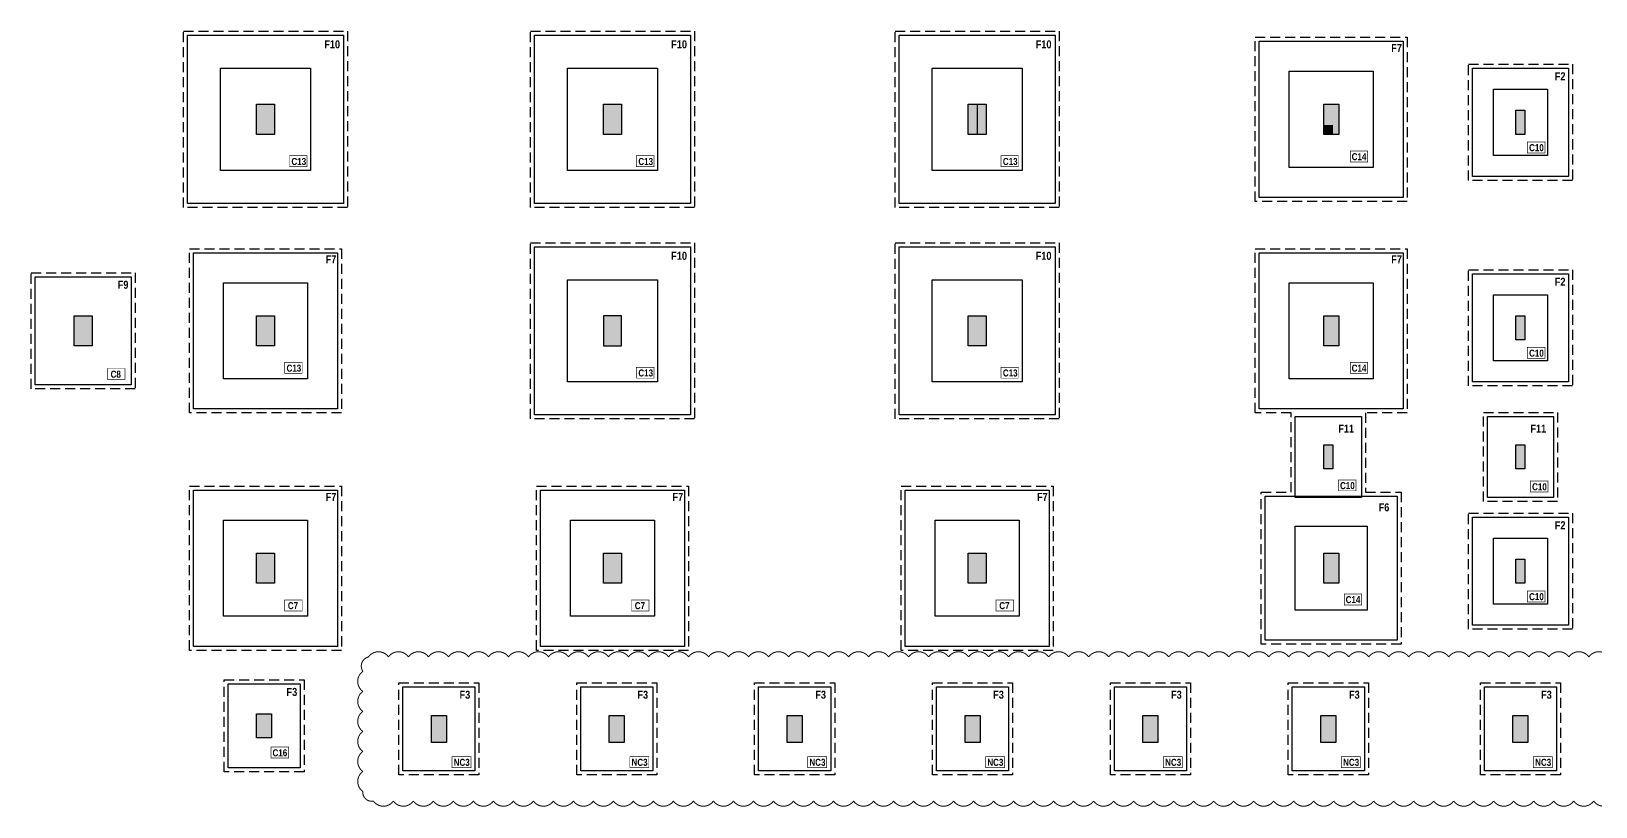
# Model space of a CAD drawing. Header units: millimetres. Extents: x 149548 to 2403857, y -1677380 to -1015873.
# Drawn here: x 2204719 to 2243817, y -1624697 to -1605319 of the extents above; entities that cross this region are included whole.
import ezdxf
from ezdxf.enums import TextEntityAlignment as Align

# ---------------------------------------------------------------- set-up
doc = ezdxf.new("R2010")
doc.units = ezdxf.units.MM
doc.header["$MEASUREMENT"] = 0
doc.linetypes.add('HIDDEN', pattern=[0.375, 0.25, -0.125])
for name, color, linetype in [('F10', 72, 'Continuous'), ('F11', 220, 'Continuous'), ('F2', 30, 'Continuous'), ('F3', 50, 'Continuous'), ('F6', 140, 'Continuous'), ('F7', 160, 'Continuous'), ('F9', 200, 'Continuous'), ('Footing_#_ST', 1, 'Continuous'), ('Pcc_ST', 6, 'Continuous'), ('Revision Mark', 7, 'Continuous'), ('STR.COLUMN', 1, 'Continuous')]:
    doc.layers.add(name, color=color, linetype=linetype)
doc.styles.add('G2-TEXT', font='ARIALNB.TTF', dxfattribs={"height": 2.5})
doc.styles.add('G3-TEXT', font='ARIALNB.TTF', dxfattribs={"height": 3})

# ---------------------------------------------------------------- blocks, each defined once
blk = doc.blocks.new('Latest_Column')
at = {"layer": 'STR.COLUMN', "transparency": 33554687}
h = blk.add_hatch(color=256, dxfattribs=at)
h.dxf.hatch_style = 1
h.paths.add_polyline_path([(1269672, -1270763), (1269672, -1270013), (1270122, -1270013), (1270122, -1270763)])
h = blk.add_hatch(color=256, dxfattribs=at)
h.dxf.hatch_style = 1
h.paths.add_polyline_path([(1278342, -1270763), (1278792, -1270763), (1278792, -1270013), (1278342, -1270013)])
h = blk.add_hatch(color=256, dxfattribs=at)
h.dxf.hatch_style = 1
h.paths.add_polyline_path([(1287452, -1270763), (1287452, -1270013), (1287682, -1270013), (1287682, -1270763)])
h = blk.add_hatch(color=256, dxfattribs=at)
h.dxf.hatch_style = 1
h.paths.add_polyline_path([(1287452, -1270763), (1287902, -1270763), (1287902, -1270013), (1287452, -1270013)])
h = blk.add_hatch(color=256, dxfattribs=at)
h.dxf.hatch_style = 1
h.paths.add_polyline_path([(1296342, -1270013), (1296717, -1270013), (1296717, -1270763), (1296342, -1270763)])
h = blk.add_hatch(color=256, dxfattribs=at)
h.dxf.hatch_style = 1
h.paths.add_polyline_path([(1301142, -1270163), (1301142, -1270763), (1301372, -1270763), (1301372, -1270163)])
h = blk.add_hatch(color=256, dxfattribs=at)
h.dxf.hatch_style = 1
h.paths.add_polyline_path([(1296457, -1270533), (1296342, -1270533), (1296342, -1270648), (1296457, -1270648)])
h = blk.add_hatch(color=256, dxfattribs=at)
h.dxf.hatch_style = 1
h.paths.add_polyline_path([(1296457, -1270648), (1296342, -1270648), (1296342, -1270763), (1296457, -1270763)], flags=17)
h = blk.add_hatch(color=256, dxfattribs=at)
h.dxf.hatch_style = 1
h.paths.add_polyline_path([(1296457, -1270648), (1296342, -1270648), (1296342, -1270763), (1296457, -1270763)], flags=17)
h = blk.add_hatch(color=256, dxfattribs=at)
h.dxf.hatch_style = 1
h.paths.add_polyline_path([(1296457, -1270533), (1296572, -1270533), (1296572, -1270648), (1296457, -1270648)])
h = blk.add_hatch(color=256, dxfattribs=at)
h.dxf.hatch_style = 1
h.paths.add_polyline_path([(1296572, -1270648), (1296457, -1270648), (1296457, -1270763), (1296572, -1270763)])
h = blk.add_hatch(color=3, dxfattribs=at)
h.dxf.hatch_style = 1
h.paths.add_polyline_path([(1265116, -1276048), (1265566, -1276048), (1265566, -1275298), (1265116, -1275298)])
h = blk.add_hatch(color=256, dxfattribs=at)
h.dxf.hatch_style = 1
h.paths.add_polyline_path([(1269672, -1276048), (1270122, -1276048), (1270122, -1275298), (1269672, -1275298)])
h = blk.add_hatch(color=256, dxfattribs=at)
h.dxf.hatch_style = 1
h.paths.add_polyline_path([(1278342, -1276048), (1278792, -1276048), (1278792, -1275298), (1278342, -1275298)])
h = blk.add_hatch(color=256, dxfattribs=at)
h.dxf.hatch_style = 1
h.paths.add_polyline_path([(1287452, -1276048), (1287902, -1276048), (1287902, -1275298), (1287452, -1275298)])
h = blk.add_hatch(color=256, dxfattribs=at)
h.dxf.hatch_style = 1
h.paths.add_polyline_path([(1296342, -1276048), (1296717, -1276048), (1296717, -1275298), (1296342, -1275298)])
h = blk.add_hatch(color=256, dxfattribs=at)
h.dxf.hatch_style = 1
h.paths.add_polyline_path([(1301142, -1275298), (1301142, -1275898), (1301372, -1275898), (1301372, -1275298)])
h = blk.add_hatch(color=256, dxfattribs=at)
h.dxf.hatch_style = 1
h.paths.add_polyline_path([(1296342, -1278525), (1296342, -1279125), (1296572, -1279125), (1296572, -1278525)])
h = blk.add_hatch(color=256, dxfattribs=at)
h.dxf.hatch_style = 1
h.paths.add_polyline_path([(1301142, -1278525), (1301142, -1279125), (1301372, -1279125), (1301372, -1278525)])
h = blk.add_hatch(color=256, dxfattribs=at)
h.dxf.hatch_style = 1
h.paths.add_polyline_path([(1269672, -1281983), (1270122, -1281983), (1270122, -1281233), (1269672, -1281233)])
h = blk.add_hatch(color=256, dxfattribs=at)
h.dxf.hatch_style = 1
h.paths.add_polyline_path([(1278342, -1281983), (1278792, -1281983), (1278792, -1281233), (1278342, -1281233), (1278342, -1281753)])
h = blk.add_hatch(color=256, dxfattribs=at)
h.dxf.hatch_style = 1
h.paths.add_polyline_path([(1287452, -1281983), (1287902, -1281983), (1287902, -1281233), (1287452, -1281233)])
h = blk.add_hatch(color=256, dxfattribs=at)
h.dxf.hatch_style = 1
h.paths.add_polyline_path([(1296342, -1281983), (1296717, -1281983), (1296717, -1281233), (1296342, -1281233)])
h = blk.add_hatch(color=256, dxfattribs=at)
h.dxf.hatch_style = 1
h.paths.add_polyline_path([(1301142, -1281383), (1301142, -1281983), (1301372, -1281983), (1301372, -1281383)])
at = {"layer": 'STR.COLUMN'}
h = blk.add_hatch(color=3, dxfattribs=at)
h.dxf.hatch_style = 1
h.paths.add_polyline_path([(1269672, -1285248), (1270047, -1285248), (1270047, -1285848), (1269672, -1285848)])
h = blk.add_hatch(color=3, dxfattribs=at)
h.dxf.hatch_style = 1
h.paths.add_polyline_path([(1274041, -1285285), (1274416, -1285285), (1274416, -1285960), (1274041, -1285960)])
h = blk.add_hatch(color=3, dxfattribs=at)
h.dxf.hatch_style = 1
h.paths.add_polyline_path([(1278487, -1285285), (1278862, -1285285), (1278862, -1285960), (1278487, -1285960)])
h = blk.add_hatch(color=3, dxfattribs=at)
h.dxf.hatch_style = 1
h.paths.add_polyline_path([(1282932, -1285285), (1283307, -1285285), (1283307, -1285960), (1282932, -1285960)])
h = blk.add_hatch(color=3, dxfattribs=at)
h.dxf.hatch_style = 1
h.paths.add_polyline_path([(1287378, -1285285), (1287753, -1285285), (1287753, -1285960), (1287378, -1285960)])
h = blk.add_hatch(color=3, dxfattribs=at)
h.dxf.hatch_style = 1
h.paths.add_polyline_path([(1291823, -1285285), (1292198, -1285285), (1292198, -1285960), (1291823, -1285960)])
h = blk.add_hatch(color=3, dxfattribs=at)
h.dxf.hatch_style = 1
h.paths.add_polyline_path([(1296270, -1285285), (1296645, -1285285), (1296645, -1285960), (1296270, -1285960)])
h = blk.add_hatch(color=3, dxfattribs=at)
h.dxf.hatch_style = 1
h.paths.add_polyline_path([(1301070, -1285285), (1301445, -1285285), (1301445, -1285960), (1301070, -1285960)])
at = {"layer": 'STR.COLUMN', "color": 5}
for points in [[(1269672, -1270013), (1270122, -1270013), (1270122, -1270763), (1269672, -1270763), (1269672, -1270013)], [(1278342, -1270013), (1278792, -1270013), (1278792, -1270763), (1278342, -1270763), (1278342, -1270013)], [(1287452, -1270013), (1287682, -1270013), (1287682, -1270763), (1287452, -1270763), (1287452, -1270013)], [(1287452, -1270013), (1287902, -1270013), (1287902, -1270763), (1287452, -1270763), (1287452, -1270013)], [(1296342, -1270013), (1296717, -1270013), (1296717, -1270763), (1296342, -1270763), (1296342, -1270013)], [(1301142, -1270163), (1301372, -1270163), (1301372, -1270763), (1301142, -1270763), (1301142, -1270163)], [(1265116, -1275298), (1265566, -1275298), (1265566, -1276048), (1265116, -1276048), (1265116, -1275298)], [(1269672, -1275298), (1270122, -1275298), (1270122, -1276048), (1269672, -1276048), (1269672, -1275298)], [(1287452, -1275298), (1287902, -1275298), (1287902, -1276048), (1287452, -1276048), (1287452, -1275298)], [(1296342, -1275298), (1296717, -1275298), (1296717, -1276048), (1296342, -1276048), (1296342, -1275298)], [(1301142, -1275298), (1301372, -1275298), (1301372, -1275898), (1301142, -1275898), (1301142, -1275298)], [(1296342, -1278525), (1296572, -1278525), (1296572, -1279125), (1296342, -1279125), (1296342, -1278525)], [(1301142, -1278525), (1301372, -1278525), (1301372, -1279125), (1301142, -1279125), (1301142, -1278525)], [(1296342, -1281233), (1296717, -1281233), (1296717, -1281983), (1296342, -1281983), (1296342, -1281233)], [(1301142, -1281383), (1301372, -1281383), (1301372, -1281983), (1301142, -1281983), (1301142, -1281383)], [(1269672, -1285248), (1270047, -1285248), (1270047, -1285848), (1269672, -1285848), (1269672, -1285248)]]:
    blk.add_lwpolyline(points, dxfattribs=at)
for points in [[(1278342, -1276048), (1278792, -1276048), (1278792, -1275298), (1278342, -1275298)], [(1269672, -1281233), (1270122, -1281233), (1270122, -1281983), (1269672, -1281983), (1269672, -1281233)], [(1278792, -1281233), (1278792, -1281983), (1278342, -1281983), (1278342, -1281753), (1278342, -1281753), (1278342, -1281233)], [(1287452, -1281233), (1287902, -1281233), (1287902, -1281983), (1287452, -1281983), (1287452, -1281233)], [(1274041, -1285285), (1274416, -1285285), (1274416, -1285960), (1274041, -1285960)], [(1278487, -1285285), (1278862, -1285285), (1278862, -1285960), (1278487, -1285960)], [(1282932, -1285285), (1283307, -1285285), (1283307, -1285960), (1282932, -1285960)], [(1287378, -1285285), (1287753, -1285285), (1287753, -1285960), (1287378, -1285960)], [(1291823, -1285285), (1292198, -1285285), (1292198, -1285960), (1291823, -1285960)], [(1296270, -1285285), (1296645, -1285285), (1296645, -1285960), (1296270, -1285960)], [(1301070, -1285285), (1301445, -1285285), (1301445, -1285960), (1301070, -1285960)]]:
    blk.add_lwpolyline(points, close=True, dxfattribs=at)

msp = doc.modelspace()

# ---------------------------------------------------------------- linework, layer by layer
at = {"color": 8, "const_width": 14.8, "elevation": 0}
for points in [[(2242109.3, -1608358), (2242109.3, -1608084.4), (2242548.6, -1608084.4), (2242548.6, -1608358)], [(2211172.3, -1608703), (2211172.3, -1608429.4), (2211611.6, -1608429.4), (2211611.6, -1608703)], [(2219842.3, -1608703), (2219842.3, -1608429.4), (2220281.6, -1608429.4), (2220281.6, -1608703)], [(2228952.3, -1608703), (2228952.3, -1608429.4), (2229391.6, -1608429.4), (2229391.6, -1608703)], [(2237681.8, -1608583), (2237681.8, -1608309.4), (2238121.1, -1608309.4), (2238121.1, -1608583)], [(2242109.3, -1613493), (2242109.3, -1613219.4), (2242548.6, -1613219.4), (2242548.6, -1613493)], [(2206619.7, -1614019.5), (2206619.7, -1613745.9), (2207059, -1613745.9), (2207059, -1614019.5)], [(2211049.3, -1613868), (2211049.3, -1613594.4), (2211488.6, -1613594.4), (2211488.6, -1613868)], [(2219842.3, -1613988), (2219842.3, -1613714.4), (2220281.6, -1613714.4), (2220281.6, -1613988)], [(2228952.3, -1613988), (2228952.3, -1613714.4), (2229391.6, -1613714.4), (2229391.6, -1613988)], [(2237681.8, -1613868), (2237681.8, -1613594.4), (2238121.1, -1613594.4), (2238121.1, -1613868)], [(2237384.3, -1616803), (2237384.3, -1616529.4), (2237823.6, -1616529.4), (2237823.6, -1616803)], [(2242184.3, -1616832.4), (2242184.3, -1616558.8), (2242623.6, -1616558.8), (2242623.6, -1616832.4)], [(2237531.8, -1619653), (2237531.8, -1619379.4), (2237971.1, -1619379.4), (2237971.1, -1619653)], [(2242109.3, -1619578), (2242109.3, -1619304.4), (2242548.6, -1619304.4), (2242548.6, -1619578)], [(2211049.3, -1619803), (2211049.3, -1619529.4), (2211488.6, -1619529.4), (2211488.6, -1619803)], [(2219719.3, -1619803), (2219719.3, -1619529.4), (2220158.6, -1619529.4), (2220158.6, -1619803)], [(2228829.3, -1619803), (2228829.3, -1619529.4), (2229268.6, -1619529.4), (2229268.6, -1619803)], [(2210711.8, -1623480.5), (2210711.8, -1623206.9), (2211151.1, -1623206.9), (2211151.1, -1623480.5)]]:
    msp.add_lwpolyline(points, close=True, dxfattribs=at)
at = {"color": 101, "const_width": 14.8, "elevation": 0}
for points in [[(2215232.5, -1623718.3), (2215232.5, -1623444.7), (2215707.9, -1623444.7), (2215707.9, -1623718.3)], [(2219677.7, -1623718.3), (2219677.7, -1623444.7), (2220153.1, -1623444.7), (2220153.1, -1623718.3)], [(2224122.9, -1623718.3), (2224122.9, -1623444.7), (2224598.3, -1623444.7), (2224598.3, -1623718.3)], [(2228568.9, -1623718.3), (2228568.9, -1623444.7), (2229044.3, -1623444.7), (2229044.3, -1623718.3)], [(2233013.9, -1623718.3), (2233013.9, -1623444.7), (2233489.3, -1623444.7), (2233489.3, -1623718.3)], [(2237460.8, -1623718.3), (2237460.8, -1623444.7), (2237936.2, -1623444.7), (2237936.2, -1623718.3)], [(2242260.8, -1623718.3), (2242260.8, -1623444.7), (2242736.2, -1623444.7), (2242736.2, -1623718.3)]]:
    msp.add_lwpolyline(points, close=True, dxfattribs=at)
at = {"layer": 'F10', "color": 8, "elevation": 0}
for points in [[(2208625.3, -1605418.8), (2212525.3, -1605418.8), (2212525.3, -1609618.8), (2208625.3, -1609618.8)], [(2217295.3, -1605418.8), (2221195.3, -1605418.8), (2221195.3, -1609618.8), (2217295.3, -1609618.8)], [(2226405.3, -1605418.8), (2230305.3, -1605418.8), (2230305.3, -1609618.8), (2226405.3, -1609618.8)], [(2209450.3, -1606243.8), (2211700.3, -1606243.8), (2211700.3, -1608793.8), (2209450.3, -1608793.8)], [(2218120.3, -1606243.8), (2220370.3, -1606243.8), (2220370.3, -1608793.8), (2218120.3, -1608793.8)], [(2227230.3, -1606243.8), (2229480.3, -1606243.8), (2229480.3, -1608793.8), (2227230.3, -1608793.8)], [(2217295.3, -1610703.8), (2221195.3, -1610703.8), (2221195.3, -1614903.8), (2217295.3, -1614903.8)], [(2226405.3, -1610703.8), (2230305.3, -1610703.8), (2230305.3, -1614903.8), (2226405.3, -1614903.8)], [(2218120.3, -1611528.8), (2220370.3, -1611528.8), (2220370.3, -1614078.8), (2218120.3, -1614078.8)], [(2227230.3, -1611528.8), (2229480.3, -1611528.8), (2229480.3, -1614078.8), (2227230.3, -1614078.8)]]:
    msp.add_lwpolyline(points, close=True, dxfattribs=at)
at = {"layer": 'F11', "color": 8, "elevation": 0}
for points in [[(2237960.3, -1616968.2), (2236310.3, -1616968.2), (2236310.3, -1614943.2), (2237960.3, -1614943.2)], [(2242760.3, -1616968.2), (2241110.3, -1616968.2), (2241110.3, -1614943.2), (2242760.3, -1614943.2)]]:
    msp.add_lwpolyline(points, close=True, dxfattribs=at)
at = {"layer": 'F2', "color": 8, "elevation": 0}
for points in [[(2240735.3, -1606243.8), (2243135.3, -1606243.8), (2243135.3, -1608943.8), (2240735.3, -1608943.8)], [(2241260.3, -1606768.8), (2242610.3, -1606768.8), (2242610.3, -1608418.8), (2241260.3, -1608418.8)], [(2240735.3, -1611378.8), (2243135.3, -1611378.8), (2243135.3, -1614078.8), (2240735.3, -1614078.8)], [(2241260.3, -1611903.8), (2242610.3, -1611903.8), (2242610.3, -1613553.8), (2241260.3, -1613553.8)], [(2240735.3, -1617463.8), (2243135.3, -1617463.8), (2243135.3, -1620163.8), (2240735.3, -1620163.8)], [(2241260.3, -1617988.8), (2242610.3, -1617988.8), (2242610.3, -1619638.8), (2241260.3, -1619638.8)]]:
    msp.add_lwpolyline(points, close=True, dxfattribs=at)
at = {"layer": 'F3', "color": 8, "elevation": 0}
msp.add_lwpolyline([(2209637.8, -1621628.8), (2211437.8, -1621628.8), (2211437.8, -1623728.8), (2209637.8, -1623728.8)], close=True, dxfattribs=at)
at = {"layer": 'F3', "elevation": 0}
for points in [[(2214007.1, -1621703.8), (2215807.1, -1621703.8), (2215807.1, -1623803.8), (2214007.1, -1623803.8)], [(2218452.3, -1621703.8), (2220252.3, -1621703.8), (2220252.3, -1623803.8), (2218452.3, -1623803.8)], [(2222897.4, -1621703.8), (2224697.4, -1621703.8), (2224697.4, -1623803.8), (2222897.4, -1623803.8)], [(2227343.5, -1621703.8), (2229143.5, -1621703.8), (2229143.5, -1623803.8), (2227343.5, -1623803.8)], [(2231788.5, -1621703.8), (2233588.5, -1621703.8), (2233588.5, -1623803.8), (2231788.5, -1623803.8)], [(2236235.3, -1621703.8), (2238035.3, -1621703.8), (2238035.3, -1623803.8), (2236235.3, -1623803.8)], [(2241035.3, -1621703.8), (2242835.3, -1621703.8), (2242835.3, -1623803.8), (2241035.3, -1623803.8)]]:
    msp.add_lwpolyline(points, close=True, dxfattribs=at)
at = {"layer": 'F6', "color": 8, "elevation": 0}
for points in [[(2235557.8, -1616938.8), (2238857.8, -1616938.8), (2238857.8, -1620538.8), (2235557.8, -1620538.8)], [(2236307.8, -1617688.8), (2238107.8, -1617688.8), (2238107.8, -1619788.8), (2236307.8, -1619788.8)]]:
    msp.add_lwpolyline(points, close=True, dxfattribs=at)
at = {"layer": 'F7', "color": 8, "elevation": 0}
for points in [[(2235407.8, -1605568.8), (2239007.8, -1605568.8), (2239007.8, -1609468.8), (2235407.8, -1609468.8)], [(2236157.8, -1606318.8), (2238257.8, -1606318.8), (2238257.8, -1608718.8), (2236157.8, -1608718.8)], [(2208775.3, -1610853.8), (2212375.3, -1610853.8), (2212375.3, -1614753.8), (2208775.3, -1614753.8)], [(2235407.8, -1610853.8), (2239007.8, -1610853.8), (2239007.8, -1614753.8), (2235407.8, -1614753.8)], [(2209525.3, -1611603.8), (2211625.3, -1611603.8), (2211625.3, -1614003.8), (2209525.3, -1614003.8)], [(2236157.8, -1611603.8), (2238257.8, -1611603.8), (2238257.8, -1614003.8), (2236157.8, -1614003.8)], [(2208775.3, -1616788.8), (2212375.3, -1616788.8), (2212375.3, -1620688.8), (2208775.3, -1620688.8)], [(2217445.3, -1616788.8), (2221045.3, -1616788.8), (2221045.3, -1620688.8), (2217445.3, -1620688.8)], [(2226555.3, -1616788.8), (2230155.3, -1616788.8), (2230155.3, -1620688.8), (2226555.3, -1620688.8)], [(2209525.3, -1617538.8), (2211625.3, -1617538.8), (2211625.3, -1619938.8), (2209525.3, -1619938.8)], [(2218195.3, -1617538.8), (2220295.3, -1617538.8), (2220295.3, -1619938.8), (2218195.3, -1619938.8)], [(2227305.3, -1617538.8), (2229405.3, -1617538.8), (2229405.3, -1619938.8), (2227305.3, -1619938.8)]]:
    msp.add_lwpolyline(points, close=True, dxfattribs=at)
at = {"layer": 'F9', "color": 8, "elevation": 0}
msp.add_lwpolyline([(2204819.2, -1611453.8), (2207219.2, -1611453.8), (2207219.2, -1614153.8), (2204819.2, -1614153.8)], close=True, dxfattribs=at)
at = {"layer": 'Pcc_ST', "color": 8, "linetype": 'HIDDEN', "ltscale": 1000, "elevation": 0}
for points in [[(2208525.3, -1605318.8), (2212625.3, -1605318.8), (2212625.3, -1609718.8), (2208525.3, -1609718.8)], [(2217195.3, -1605318.8), (2221295.3, -1605318.8), (2221295.3, -1609718.8), (2217195.3, -1609718.8)], [(2226305.3, -1605318.8), (2230405.3, -1605318.8), (2230405.3, -1609718.8), (2226305.3, -1609718.8)], [(2235307.8, -1605468.8), (2239107.8, -1605468.8), (2239107.8, -1609568.8), (2235307.8, -1609568.8)], [(2240635.3, -1606143.8), (2243235.3, -1606143.8), (2243235.3, -1609043.8), (2240635.3, -1609043.8)], [(2208675.3, -1610753.8), (2212475.3, -1610753.8), (2212475.3, -1614853.8), (2208675.3, -1614853.8)], [(2217195.3, -1610603.8), (2221295.3, -1610603.8), (2221295.3, -1615003.8), (2217195.3, -1615003.8)], [(2226305.3, -1610603.8), (2230405.3, -1610603.8), (2230405.3, -1615003.8), (2226305.3, -1615003.8)], [(2204719.2, -1611353.8), (2207319.2, -1611353.8), (2207319.2, -1614253.8), (2204719.2, -1614253.8)], [(2240635.3, -1611278.8), (2243235.3, -1611278.8), (2243235.3, -1614178.8), (2240635.3, -1614178.8)], [(2242860.3, -1617068.2), (2241010.3, -1617068.2), (2241010.3, -1614843.2), (2242860.3, -1614843.2)], [(2208675.3, -1616688.8), (2212475.3, -1616688.8), (2212475.3, -1620788.8), (2208675.3, -1620788.8)], [(2217345.3, -1616688.8), (2221145.3, -1616688.8), (2221145.3, -1620788.8), (2217345.3, -1620788.8)], [(2226455.3, -1616688.8), (2230255.3, -1616688.8), (2230255.3, -1620788.8), (2226455.3, -1620788.8)], [(2240635.3, -1617363.8), (2243235.3, -1617363.8), (2243235.3, -1620263.8), (2240635.3, -1620263.8)], [(2209537.8, -1621528.8), (2211537.8, -1621528.8), (2211537.8, -1623828.8), (2209537.8, -1623828.8)]]:
    msp.add_lwpolyline(points, close=True, dxfattribs=at)
for points in [[(2236210.3, -1614853.8), (2235307.8, -1614853.8), (2235307.8, -1610753.8), (2239107.8, -1610753.8), (2239107.8, -1614853.8), (2238060.3, -1614853.8)], [(2236210.3, -1616838.8), (2236210.3, -1614853.8)], [(2238060.3, -1614853.8), (2238060.3, -1616838.8)], [(2238060.3, -1616838.8), (2238957.8, -1616838.8), (2238957.8, -1620638.8), (2235457.8, -1620638.8), (2235457.8, -1616838.8), (2236210.3, -1616838.8)]]:
    msp.add_lwpolyline(points, dxfattribs=at)
at = {"layer": 'Pcc_ST', "linetype": 'HIDDEN', "ltscale": 1000, "elevation": 0}
for points in [[(2213907.1, -1621603.8), (2215907.1, -1621603.8), (2215907.1, -1623903.8), (2213907.1, -1623903.8)], [(2218352.3, -1621603.8), (2220352.3, -1621603.8), (2220352.3, -1623903.8), (2218352.3, -1623903.8)], [(2222797.4, -1621603.8), (2224797.4, -1621603.8), (2224797.4, -1623903.8), (2222797.4, -1623903.8)], [(2227243.5, -1621603.8), (2229243.5, -1621603.8), (2229243.5, -1623903.8), (2227243.5, -1623903.8)], [(2231688.5, -1621603.8), (2233688.5, -1621603.8), (2233688.5, -1623903.8), (2231688.5, -1623903.8)], [(2236135.3, -1621603.8), (2238135.3, -1621603.8), (2238135.3, -1623903.8), (2236135.3, -1623903.8)], [(2240935.3, -1621603.8), (2242935.3, -1621603.8), (2242935.3, -1623903.8), (2240935.3, -1623903.8)]]:
    msp.add_lwpolyline(points, close=True, dxfattribs=at)
at = {"layer": 'Revision Mark', "color": 5, "const_width": 25, "elevation": 0}
msp.add_lwpolyline([(2244145.5, -1620953.8, 0.5206), (2243645.5, -1620953.8, 0.5206), (2243145.5, -1620953.8, 0.5206), (2242645.5, -1620953.8, 0.5206), (2242145.5, -1620953.8, 0.5206), (2241645.5, -1620953.8, 0.5206), (2241145.5, -1620953.8, 0.5206), (2240645.5, -1620953.8, 0.5206), (2240145.5, -1620953.8, 0.5206), (2239645.5, -1620953.8, 0.5206), (2239145.5, -1620953.8, 0.5206), (2238645.5, -1620953.8, 0.5206), (2238145.5, -1620953.8, 0.5206), (2237645.5, -1620953.8, 0.5206), (2237145.5, -1620953.8, 0.5206), (2236645.5, -1620953.8, 0.5206), (2236145.5, -1620953.8, 0.5206), (2235645.5, -1620953.8, 0.5206), (2235145.5, -1620953.8, 0.5206), (2234645.5, -1620953.8, 0.5206), (2234145.5, -1620953.8, 0.5206), (2233645.5, -1620953.8, 0.5206), (2233145.5, -1620953.8, 0.5206), (2232645.5, -1620953.8, 0.5206), (2232145.5, -1620953.8, 0.5206), (2231645.5, -1620953.8, 0.5206), (2231145.5, -1620953.8, 0.5206), (2230645.5, -1620953.8, 0.5206), (2230145.5, -1620953.8, 0.5206), (2229645.5, -1620953.8, 0.5206), (2229145.5, -1620953.8, 0.5206), (2228645.5, -1620953.8, 0.5206), (2228145.5, -1620953.8, 0.5206), (2227645.5, -1620953.8, 0.5206), (2227145.5, -1620953.8, 0.5206), (2226645.5, -1620953.8, 0.5206), (2226145.5, -1620953.8, 0.5206), (2225645.5, -1620953.8, 0.5206), (2225145.5, -1620953.8, 0.5206), (2224645.5, -1620953.8, 0.5206), (2224145.5, -1620953.8, 0.5206), (2223645.5, -1620953.8, 0.5206), (2223145.5, -1620953.8, 0.5206), (2222645.5, -1620953.8, 0.5206), (2222145.5, -1620953.8, 0.5206), (2221645.5, -1620953.8, 0.5206), (2221145.5, -1620953.8, 0.5206), (2220645.5, -1620953.8, 0.5206), (2220145.5, -1620953.8, 0.5206), (2219645.5, -1620953.8, 0.5206), (2219145.5, -1620953.8, 0.5206), (2218645.5, -1620953.8, 0.5206), (2218145.5, -1620953.8, 0.5206), (2217645.5, -1620953.8, 0.5206), (2217145.5, -1620953.8, 0.5206), (2216645.5, -1620953.8, 0.5206), (2216145.5, -1620953.8, 0.5206), (2215645.5, -1620953.8, 0.5206), (2215145.5, -1620953.8, 0.5206), (2214645.5, -1620953.8, 0.5206), (2214145.5, -1620953.8, 0.5206), (2213645.5, -1620953.8, 0.5206), (2213145.5, -1620953.8, 0.5206), (2213007.1, -1621315.5, 0.5206), (2213007.1, -1621815.5, 0.5206), (2213007.1, -1622315.5, 0.5206), (2213007.1, -1622815.5, 0.5206), (2213007.1, -1623315.5, 0.5206), (2213007.1, -1623815.5, 0.5206), (2213007.1, -1624315.5, 0.5206), (2213268.7, -1624553.8, 0.5206), (2213768.7, -1624553.8, 0.5206), (2214268.7, -1624553.8, 0.5206), (2214768.7, -1624553.8, 0.5206), (2215268.7, -1624553.8, 0.5206), (2215768.7, -1624553.8, 0.5206), (2216268.7, -1624553.8, 0.5206), (2216768.7, -1624553.8, 0.5206), (2217268.7, -1624553.8, 0.5206), (2217768.7, -1624553.8, 0.5206), (2218268.7, -1624553.8, 0.5206), (2218768.7, -1624553.8, 0.5206), (2219268.7, -1624553.8, 0.5206), (2219768.7, -1624553.8, 0.5206), (2220268.7, -1624553.8, 0.5206), (2220768.7, -1624553.8, 0.5206), (2221268.7, -1624553.8, 0.5206), (2221768.7, -1624553.8, 0.5206), (2222268.7, -1624553.8, 0.5206), (2222768.7, -1624553.8, 0.5206), (2223268.7, -1624553.8, 0.5206), (2223768.7, -1624553.8, 0.5206), (2224268.7, -1624553.8, 0.5206), (2224768.7, -1624553.8, 0.5206), (2225268.7, -1624553.8, 0.5206), (2225768.7, -1624553.8, 0.5206), (2226268.7, -1624553.8, 0.5206), (2226768.7, -1624553.8, 0.5206), (2227268.7, -1624553.8, 0.5206), (2227768.7, -1624553.8, 0.5206), (2228268.7, -1624553.8, 0.5206), (2228768.7, -1624553.8, 0.5206), (2229268.7, -1624553.8, 0.5206), (2229768.7, -1624553.8, 0.5206), (2230268.7, -1624553.8, 0.5206), (2230768.7, -1624553.8, 0.5206), (2231268.7, -1624553.8, 0.5206), (2231768.7, -1624553.8, 0.5206), (2232268.7, -1624553.8, 0.5206), (2232768.7, -1624553.8, 0.5206), (2233268.7, -1624553.8, 0.5206), (2233768.7, -1624553.8, 0.5206), (2234268.7, -1624553.8, 0.5206), (2234768.7, -1624553.8, 0.5206), (2235268.7, -1624553.8, 0.5206), (2235768.7, -1624553.8, 0.5206), (2236268.7, -1624553.8, 0.5206), (2236768.7, -1624553.8, 0.5206), (2237268.7, -1624553.8, 0.5206), (2237768.7, -1624553.8, 0.5206), (2238268.7, -1624553.8, 0.5206), (2238768.7, -1624553.8, 0.5206), (2239268.7, -1624553.8, 0.5206), (2239768.7, -1624553.8, 0.5206), (2240268.7, -1624553.8, 0.5206), (2240768.7, -1624553.8, 0.5206), (2241268.7, -1624553.8, 0.5206), (2241768.7, -1624553.8, 0.5206), (2242268.7, -1624553.8, 0.5206), (2242768.7, -1624553.8, 0.5206), (2243268.7, -1624553.8, 0.5206), (2243768.7, -1624553.8, 0.5206), (2244268.7, -1624553.8, 0.5206)], format="xyb", dxfattribs=at)

# ---------------------------------------------------------------- block references
at = {"layer": 'STR.COLUMN'}
msp.add_blockref('Latest_Column', (940678.1, -337130.9), dxfattribs=at)

# ---------------------------------------------------------------- texts
at = {"color": 8, "style": 'G3-TEXT'}
for s, p in [('C13', (2211221.2, -1608659.6)), ('C13', (2219891.2, -1608659.6)), ('C13', (2229001.2, -1608659.6)), ('C14', (2237718.2, -1608539.6)), ('C10', (2242152.7, -1608314.6)), ('C10', (2242152.7, -1613449.6)), ('C8', (2206702.1, -1613976.1)), ('C13', (2211098.2, -1613824.6)), ('C13', (2219891.2, -1613944.6)), ('C13', (2229001.2, -1613944.6)), ('C14', (2237718.2, -1613824.6)), ('C10', (2237427.7, -1616759.6)), ('C10', (2242227.7, -1616789)), ('C14', (2237568.2, -1619609.6)), ('C10', (2242152.7, -1619534.6)), ('C7', (2211131.7, -1619759.6)), ('C7', (2219801.7, -1619759.6)), ('C7', (2228911.7, -1619759.6)), ('C16', (2210747.7, -1623437.1))]:
    msp.add_text(s, height=175, dxfattribs=at).set_placement(p)
at = {"style": 'G3-TEXT'}
for p in [(2215275.9, -1623674.9), (2219721.1, -1623674.9), (2224166.3, -1623674.9), (2228612.3, -1623674.9), (2233057.3, -1623674.9), (2237504.2, -1623674.9), (2242304.2, -1623674.9)]:
    msp.add_text('NC3', height=175, dxfattribs=at).set_placement(p)
at = {"layer": 'Footing_#_ST', "color": 8, "style": 'G2-TEXT'}
for s, p in [('F10', (2212239.3, -1605804.9)), ('F10', (2220909.3, -1605804.9)), ('F10', (2230019.3, -1605804.9)), ('F7', (2238840.8, -1605893.4)), ('F10', (2220909.3, -1611089.9)), ('F10', (2230019.3, -1611089.9)), ('F7', (2212208.3, -1611178.4)), ('F7', (2238840.8, -1611178.4)), ('F9', (2207014.1, -1611812.9)), ('F11', (2237581.3, -1615409.3)), ('F7', (2212208.3, -1617113.4)), ('F7', (2220878.3, -1617113.4)), ('F7', (2229988.3, -1617113.4)), ('F6', (2238524.8, -1617374.4)), ('F3', (2211231.8, -1621987.9))]:
    msp.add_text(s, height=200, dxfattribs=at).set_placement(p, align=Align.BOTTOM_CENTER)
at = {"layer": 'Footing_#_ST', "style": 'G2-TEXT'}
for s, p in [('F2', (2242928.4, -1606602.9)), ('F2', (2242928.4, -1611737.9)), ('F11', (2242381.3, -1615409.3)), ('F2', (2242928.4, -1617822.9)), ('F3', (2215556.3, -1622057.2)), ('F3', (2220001.5, -1622057.2)), ('F3', (2224446.6, -1622057.2)), ('F3', (2228892.7, -1622057.2)), ('F3', (2233337.7, -1622057.2)), ('F3', (2237784.5, -1622057.2)), ('F3', (2242584.5, -1622057.2))]:
    msp.add_text(s, height=200, dxfattribs=at).set_placement(p, align=Align.BOTTOM_CENTER)

doc.saveas('drawing.dxf')
